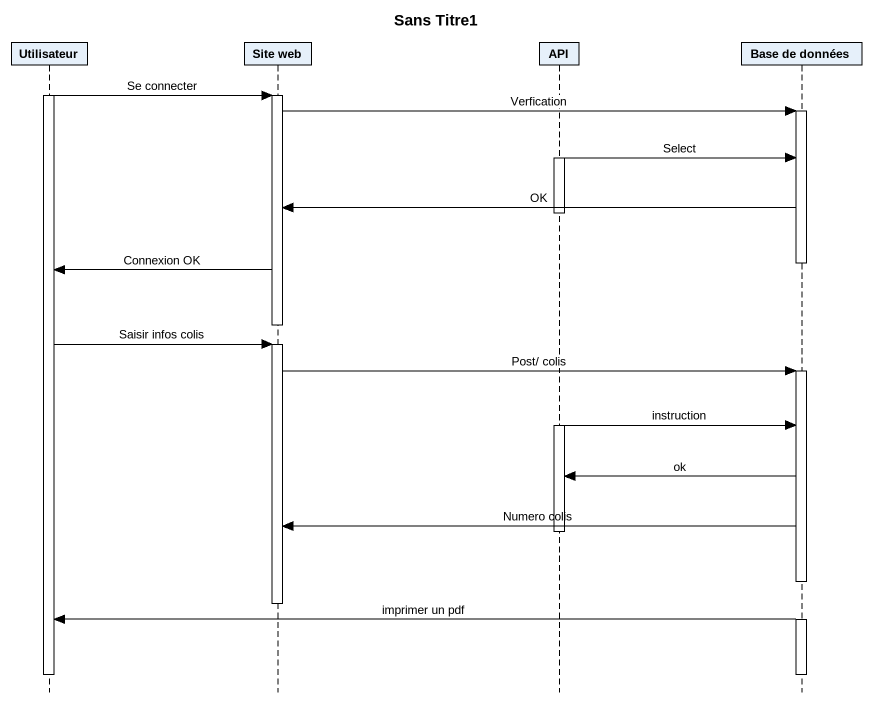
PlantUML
@startuml
title Sans Titre1
hide footbox
participant Utilisateur
participant "Site web" as Site_web
participant API
participant "Base de données" as Base_de_données

activate Utilisateur
Utilisateur -> Site_web : Se connecter
activate Site_web
Site_web -> Base_de_données : Verfication
activate Base_de_données
activate API
API -> Base_de_données : Select
Base_de_données -> Site_web : OK
deactivate API
deactivate Base_de_données
Site_web -> Utilisateur : Connexion OK
deactivate Site_web
Utilisateur -> Site_web : Saisir infos colis
activate Site_web
Site_web -> Base_de_données : Post/ colis
activate Base_de_données
activate API
API -> Base_de_données : instruction
Base_de_données -> API : ok
Base_de_données -> Site_web : Numero colis
deactivate API
deactivate Site_web
Base_de_données -> Utilisateur : imprimer un pdf
deactivate Utilisateur
deactivate Base_de_données
@enduml
